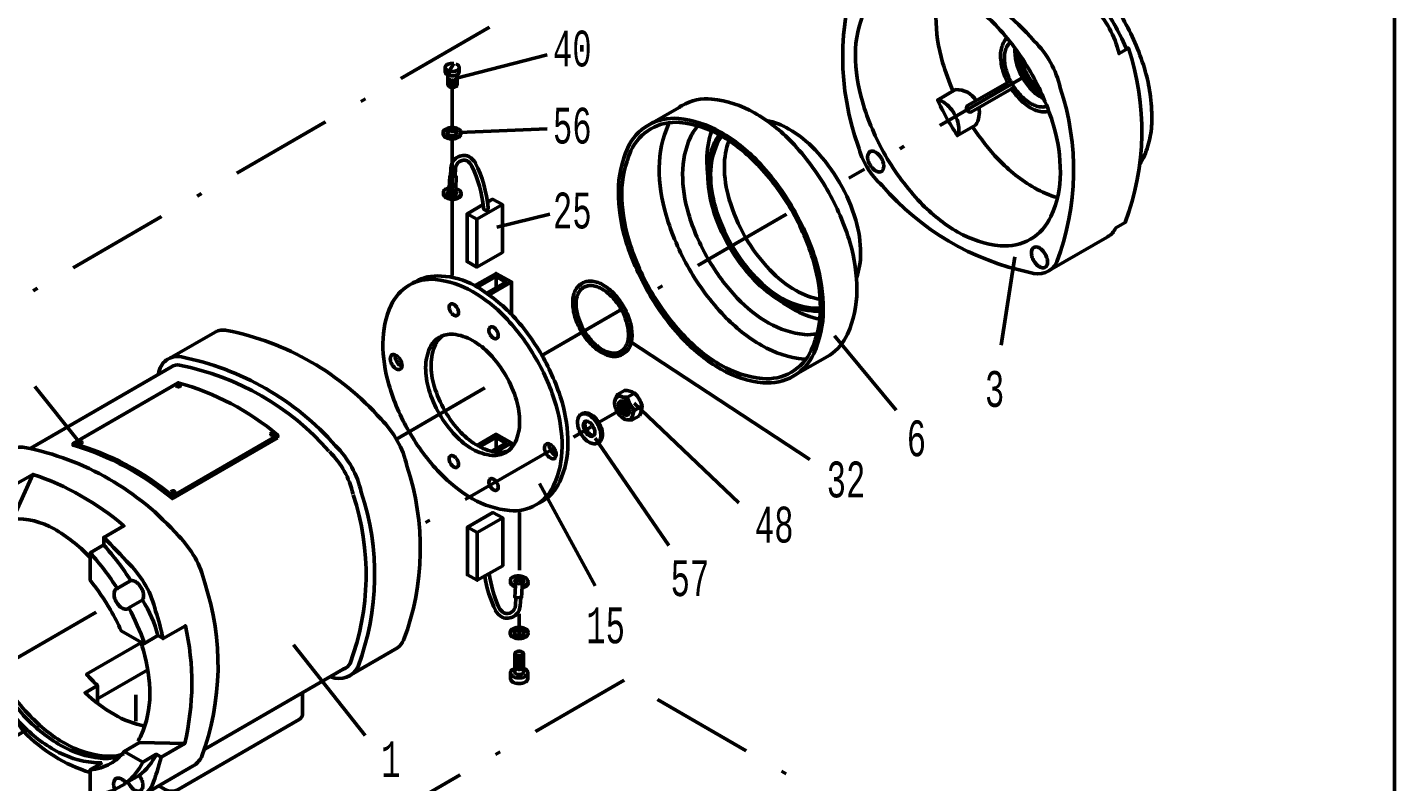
# Model space of a CAD drawing. Extents: x -99 to 181, y -251 to 146.
# Drawn here: x 46.9 to 180.6, y -144.4 to -70.7 of the extents above; entities that cross this region are included whole.
import ezdxf

# ---------------------------------------------------------------- set-up
doc = ezdxf.new("R2010")
doc.units = 0
doc.linetypes.add('STRICHPUNKT2', pattern=[18.5, 10, -4, 0.5, -4])
doc.layers.get('0').update_dxf_attribs({"linetype": 'CONTINUOUS'})
doc.layers.add('LE_ALL', color=7, linetype='CONTINUOUS', lineweight=50)
doc.layers.add('TXT_ALL', color=7, linetype='CONTINUOUS')
doc.styles.add('MONOTXT', font='monotxt.shx')

# ---------------------------------------------------------------- blocks, each defined once
blk = doc.blocks.new('25_00040', base_point=(91.64, -124.3))
at = {"layer": 'LE_ALL', "color": 2, "linetype": 'STRICHPUNKT2'}
blk.add_line((95.05, -123.71), (95.05, -118.1), dxfattribs=at)
at = {"layer": 'LE_ALL', "color": 2}
for points in [[(93.4, -118.62), (93.4, -123.28), (90.91, -124.71), (90.91, -120.05), (89.95, -119.53), (92.43, -118.09), (93.4, -118.62), (90.91, -120.05)], [(89.95, -119.53), (89.95, -124.19), (90.91, -124.71)]]:
    blk.add_lwpolyline(points, dxfattribs=at)
for points in [[(92.07, -124.05, 0.070799), (93.03, -127.37, 0.119272), (93.51, -127.89, 0.514414), (94.64, -127.18), (94.69, -126.4)], [(94.7, -124.29, 0.072341), (94.42, -124.37, 0.106617), (94.21, -124.53, 0.156851), (94.14, -124.7, 0.156851), (94.18, -124.88, 0.106617), (94.36, -125.08, 0.072341), (94.61, -125.21, 0.004672), (94.64, -125.22), (94.59, -126.38), (95.22, -126.42), (95.29, -125.28, 0.003217), (95.31, -125.27, 0.072341), (95.58, -125.19, 0.106617), (95.8, -125.03, 0.156851), (95.87, -124.86, 0.156851), (95.83, -124.68, 0.106617), (95.65, -124.49, 0.072341), (95.39, -124.36, 0.058752), (95.05, -124.28, 0.058752), (94.7, -124.29)], [(94.14, -124.81, 0.04339), (94.14, -124.86, 0.156851), (94.18, -125.04, 0.106617), (94.36, -125.24, 0.072341), (94.61, -125.37, 0.004672), (94.64, -125.38)], [(94.86, -124.54, 0.072341), (94.72, -124.59, 0.106617), (94.61, -124.68, 0.156851), (94.58, -124.77, 0.156851), (94.61, -124.86, 0.106617), (94.71, -124.95, 0.072341), (94.84, -125.01, 0.058752), (95.02, -125.04, 0.058752), (95.2, -125.02, 0.072341), (95.33, -124.97, 0.106617), (95.44, -124.89, 0.156851), (95.47, -124.8, 0.156851), (95.44, -124.71, 0.106617), (95.35, -124.61, 0.072341), (95.21, -124.55, 0.058752), (95.04, -124.53, 0.058752), (94.86, -124.54)], [(95.44, -124.87, 0.106617), (95.35, -124.77, 0.072341), (95.21, -124.71, 0.058752), (95.04, -124.68, 0.058752), (94.86, -124.7, 0.072341), (94.72, -124.75, 0.106617), (94.61, -124.84, 0.029292), (94.6, -124.85)], [(95.29, -125.44, 0.003217), (95.31, -125.43, 0.072341), (95.58, -125.35, 0.106617), (95.8, -125.19, 0.156851), (95.87, -125.02, 0.09005), (95.86, -124.92)], [(92.67, -127.66, 0.122092), (93.33, -128.32, 0.514413), (95.1, -127.21), (95.15, -126.42)]]:
    blk.add_lwpolyline(points, format="xyb", dxfattribs=at)
blk.add_arc((103.37, -122.47), 11.87, -171.152, -153.8545, dxfattribs=at)
blk = doc.blocks.new('1_00042', base_point=(39.26, -118.32))
at = {"layer": 'LE_ALL', "color": 2}
for p, q in [((45.52, -115.49), (47.47, -114.36)), ((42.19, -116.46), (40.54, -117.38)), ((61.13, -116.48), (61.1, -116.73)), ((58.16, -126.64), (56.84, -127.41)), ((53.77, -136.29), (58.71, -133.44)), ((45.17, -137.49), (46.59, -139.5)), ((45.17, -140.3), (44.71, -139.83)), ((60, -141.98), (59.53, -141.7)), ((55.49, -145.15), (56.48, -144.58))]:
    blk.add_line(p, q, dxfattribs=at)
at = {"layer": 'LE_ALL', "color": 2, "linetype": 'STRICHPUNKT2'}
blk.add_line((57.52, -135.89), (57.52, -138.47), dxfattribs=at)
at = {"layer": 'LE_ALL', "color": 2}
for points in [[(78.55, -133.93), (83.11, -131.29, 0.11666), (83.71, -130.55, 0.171892), (84.03, -113.54, 0.143104), (81.5, -108.98, 0.165618), (66.43, -100.31, 0.162891), (65.27, -100.46), (61.08, -102.88)], [(76.59, -134.14, 0.398549), (79.25, -133.13, 0.171892), (79.57, -116.11, 0.143104), (77.04, -111.56, 0.165618), (61.98, -102.89, 0.446392), (59.76, -104.53)], [(76.41, -112.1, 0.165676), (61.81, -103.7, 0.208487), (61.01, -103.87), (47.27, -111.8)], [(71.41, -110.53, 0.106464), (61.68, -105.41), (51.4, -111.35, -0.106464), (61.13, -116.48), (71.41, -110.53), (71.37, -110.8)], [(61.51, -105.7, 0.156851), (61.52, -105.73, 0.106617), (61.57, -105.77, 0.072341), (61.62, -105.79, 0.058752), (61.7, -105.8, 0.058752), (61.77, -105.79, 0.072341), (61.83, -105.77, 0.106617), (61.87, -105.73, 0.153379), (61.88, -105.7, 0.691223), (61.51, -105.7)], [(71.37, -110.79), (61.1, -116.73, 0.106527), (51.4, -111.52), (51.4, -111.35)], [(70.71, -110.43, 0.156851), (70.72, -110.47, 0.106617), (70.76, -110.51, 0.072341), (70.82, -110.53, 0.058752), (70.89, -110.54, 0.058752), (70.97, -110.53, 0.072341), (71.02, -110.51, 0.106617), (71.07, -110.47, 0.153379), (71.08, -110.43, 0.691223), (70.71, -110.43)], [(58.15, -145.73), (63.14, -142.84, 0.146267), (63.94, -141.97, 0.171892), (64.26, -124.95, 0.143104), (61.72, -120.4, 0.165618), (46.66, -111.73, 0.194027), (45.3, -111.98), (40.55, -114.73)], [(52.28, -111.25, 0.691223), (51.91, -111.25)], [(51.91, -111.25, 0.156851), (51.92, -111.29, 0.106617), (51.96, -111.33, 0.072341), (52.02, -111.35, 0.058752), (52.09, -111.36, 0.058752), (52.17, -111.35, 0.072341), (52.22, -111.33, 0.106617), (52.26, -111.29, 0.153379), (52.28, -111.25)], [(39.26, -118.32), (39.03, -118.18, -0.020651), (39.65, -116.14, -0.446392), (41.87, -114.5, -0.035129), (45.52, -115.49), (45.52, -116.06, 0.010836), (45.01, -116, 0.130888), (42.19, -116.46, 0.045495), (42.05, -116.14, 0.058752), (41.78, -115.78, 0.072341), (41.49, -115.55, 0.106617), (41.16, -115.44, 0.156851), (40.93, -115.49, 0.156851), (40.77, -115.67, 0.106617), (40.7, -116, 0.072341), (40.75, -116.37, 0.058752), (40.93, -116.78, 0.046915), (41.14, -117.08)], [(54.4, -120.52), (56.37, -119.39, 0.095708), (47.47, -114.36), (45.52, -118.69), (44.12, -119.49)], [(45.52, -116.06), (44.12, -116.86), (44.12, -119.49, 0.121441), (42.05, -120.09, 0.075413), (41, -120.93), (38.38, -119.42, -0.080708), (39.53, -118.06)], [(60.99, -116.08, 0.156851), (61, -116.12, 0.106617), (61.04, -116.16, 0.072341), (61.1, -116.18, 0.058752), (61.17, -116.19, 0.058752), (61.25, -116.18, 0.072341), (61.3, -116.16, 0.106617), (61.35, -116.12, 0.153379), (61.36, -116.08, 0.691223), (60.99, -116.08)], [(40.6, -117.45), (39.53, -118.06, 0.004831), (39.56, -118.09, 0.072341), (39.85, -118.32, 0.106617), (40.17, -118.42, 0.156851), (40.41, -118.37, 0.156851), (40.57, -118.2, 0.106617), (40.64, -117.86, 0.072341), (40.58, -117.5, 0.016474), (40.54, -117.38, -0.147137), (43.68, -116.76, -0.010836), (44.19, -116.82)], [(53.07, -122.5, 0.001744), (52.96, -122.38, 0.072341), (49.55, -119.69, 0.135272), (45.49, -118.69)], [(41.95, -120.15, 0.029257), (41.7, -120.63, 0.106617), (40.84, -124.61, 0.072341), (41.47, -128.93, 0.059662), (43.63, -133.92, 0.057841), (46.79, -138.14, 0.072341), (50.21, -140.84, 0.106617), (54.09, -142.09, 0.106177), (56.01, -141.87)], [(42.32, -119.94, 0.029257), (42.07, -120.42, 0.106617), (41.21, -124.4, 0.072341), (41.84, -128.71, 0.059662), (44, -133.71, 0.057841), (47.16, -137.93, 0.072341), (50.58, -140.63, 0.106617), (54.46, -141.88, 0.106177), (56.38, -141.66)], [(40.58, -120.6, 0.175025), (40.47, -129.44), (39.07, -130.24, -0.001645), (39.33, -130.89)], [(41.32, -120.62, 0.030293), (41.06, -121.11, 0.106617), (40.2, -125.09, 0.072341), (40.83, -129.39, 0.028557), (41.71, -131.84), (40.42, -129.35)], [(53.07, -122.03), (54.4, -121.26), (54.4, -120.52, -0.009853), (56.93, -123.17, -0.143104), (59.46, -127.72, -0.027319), (60.19, -130.4), (62.38, -129.14, -0.114308), (62.31, -140.65), (57.9, -140.55), (56.39, -141.43), (58.2, -142.47, -0.118898), (56.56, -144.5, 0.025277), (56.44, -144.35, 0.072341), (56.15, -144.12, 0.106617), (55.82, -144.02, 0.156851), (55.59, -144.07, 0.156851), (55.43, -144.24, 0.106617), (55.36, -144.58, 0.072341), (55.41, -144.94, 0.028422), (55.49, -145.15, -0.112387), (53.07, -145.65), (53.07, -143.2), (54.26, -142.53)], [(60.19, -130.4), (59.69, -130.11), (58.3, -130.92), (56.1, -129.66, 0.025748), (55.05, -127.6, 0.03906), (53.07, -124.71), (53.07, -122.03, -0.039498), (55.72, -125.51)], [(56.94, -124.79), (55.72, -125.51, 0.060539), (55.63, -125.55, 0.156851), (55.47, -125.72, 0.106617), (55.4, -126.06, 0.072341), (55.45, -126.42, 0.058752), (55.63, -126.84, 0.058752), (55.9, -127.2, 0.072341), (56.19, -127.43, 0.106617), (56.52, -127.53, 0.156851), (56.75, -127.48, 0.072455), (56.84, -127.41, -0.034194), (58.39, -130.86)], [(59.69, -130.11, 0.082026), (58.17, -126.63, 0.062196), (58.22, -126.55, 0.106617), (58.29, -126.22, 0.072341), (58.24, -125.85, 0.058752), (58.06, -125.44, 0.058752), (57.79, -125.07, 0.072341), (57.5, -124.85, 0.106617), (57.17, -124.74, 0.125968), (56.98, -124.77)], [(58.03, -130.81), (52.71, -133.88, 0.008198), (53.22, -134.43, 0.01311), (53.78, -134.99)], [(57.73, -140.42, 0.035473), (58.04, -139.85, 0.106617), (58.9, -135.88, 0.072341), (58.27, -131.57, 0.00942), (58.01, -130.76)], [(40.47, -132.56), (38.45, -131.39, 0.030578), (40.06, -135.13)], [(41.71, -131.84), (40.47, -132.56, 0.030867), (41.67, -135.05, 0.04329), (43.86, -138.25)], [(64.27, -141.21), (77.81, -133.39, 0.195869), (78.5, -132.77)], [(53.78, -136.65), (53.78, -134.99), (52.57, -135.69, 0.059175), (55.43, -137.83, 0.082392), (58.4, -138.94)], [(41.2, -137.08, 0.168269), (41.37, -136.58, 0.072341), (41.32, -136.21, 0.058752), (41.14, -135.8, 0.058752), (40.87, -135.44, 0.072341), (40.58, -135.21, 0.171943), (40.04, -135.11)], [(59.77, -144.79), (60.34, -145.12, 0.267949), (61.72, -145.12), (73.49, -138.32, 0.267949), (73.83, -137.73), (73.83, -135.74)], [(53.06, -143.49, -0.122823), (46.58, -139.49), (45.17, -140.3), (45.17, -139.58), (43.86, -140.34), (43.86, -138.25), (45.17, -137.49, 0.015908), (46.14, -138.58, 0.072341), (49.55, -141.27, 0.106617), (53.42, -142.52, 0.042548), (54.2, -142.53)], [(53.07, -143.2, 0.116559), (55.05, -142.61, 0.100144), (56.39, -141.43)], [(54.92, -145.37, 0.015488), (56.49, -145.75, 0.398549), (59.14, -144.74, 0.028373), (60, -141.98), (62.31, -140.65)], [(57.85, -143.76, 0.121229), (59.53, -141.7), (58.2, -142.47)], [(56.76, -144.39, 0.032572), (56.88, -144.62, 0.058752), (57.15, -144.98, 0.072341), (57.43, -145.21, 0.106617), (57.76, -145.31, 0.156851), (57.99, -145.26, 0.156851), (58.15, -145.09, 0.106617), (58.22, -144.75, 0.072341), (58.17, -144.39, 0.058752), (57.99, -143.97, 0.032572), (57.85, -143.76), (56.52, -144.53)]]:
    blk.add_lwpolyline(points, format="xyb", dxfattribs=at)
blk.add_lwpolyline([(38.45, -131.39), (39.76, -130.64), (39.07, -130.24)], dxfattribs=at)
for centre, radius, start, end in [((51.91, -594.27), 483.02, 90.000267468, 90.00028637), ((70.51, -118.16), 8.46, 12.7759, 45.3517), ((60.99, -638.85), 522.78, 90.0002, 90.0003), ((55.39, -124.17), 24.65, -20.572, 18.4414), ((45.63, -118.6), 0.16, 79.6358, 89.3434), ((33.74, -139.73), 27.71, 32.7262, 41.7907), ((60.84, -123.7), 23.77, -145.794, -135.5774)]:
    blk.add_arc(centre, radius, start, end, dxfattribs=at)
blk = doc.blocks.new('56_00048', base_point=(88.44, -80.48))
at = {"layer": 'LE_ALL', "color": 2}
for points in [[(87.57, -81.02, 0.063416), (87.56, -81.09, 0.156851), (87.61, -81.27, 0.106617), (87.81, -81.45, 0.072341), (88.08, -81.56, 0.058752), (88.43, -81.6, 0.058752), (88.78, -81.56, 0.072341), (89.05, -81.45, 0.106617), (89.25, -81.27, 0.156851), (89.31, -81.09, 0.021383), (89.31, -81.07)], [(88.44, -80.48, 0.058752), (88.09, -80.53, 0.072341), (87.82, -80.63, 0.106617), (87.62, -80.81, 0.156851), (87.57, -80.99, 0.156851), (87.62, -81.17, 0.106617), (87.82, -81.35, 0.072341), (88.09, -81.45, 0.058752), (88.44, -81.5, 0.058752), (88.79, -81.45, 0.072341), (89.06, -81.35, 0.106617), (89.26, -81.17, 0.156851), (89.32, -80.99, 0.156851), (89.26, -80.81, 0.106617), (89.06, -80.63, 0.072341), (88.79, -80.53, 0.058752), (88.44, -80.48)], [(88.44, -80.71, 0.058752), (88.24, -80.73, 0.072341), (88.1, -80.79, 0.106617), (87.98, -80.89, 0.156851), (87.95, -80.99, 0.156851), (87.98, -81.09, 0.106617), (88.1, -81.19, 0.072341), (88.24, -81.25, 0.058752), (88.44, -81.27, 0.058752), (88.64, -81.25, 0.072341), (88.79, -81.19, 0.106617), (88.9, -81.09, 0.156851), (88.93, -80.99, 0.156851), (88.9, -80.89, 0.106617), (88.79, -80.79, 0.072341), (88.64, -80.73, 0.058752), (88.44, -80.71)], [(88.92, -81.05, 0.100165), (88.89, -80.99, 0.106617), (88.78, -80.89, 0.072341), (88.63, -80.83, 0.058752), (88.43, -80.81, 0.058752), (88.24, -80.83, 0.072341), (88.09, -80.89, 0.106617), (87.98, -80.99, 0.057946), (87.96, -81.03)]]:
    blk.add_lwpolyline(points, format="xyb", dxfattribs=at)
blk = doc.blocks.new('3_00049', base_point=(145.31, -93.5))
at = {"layer": 'LE_ALL', "color": 2}
for p, q in [((134.66, -60.31), (128.93, -63.62)), ((152.71, -91.05), (146.82, -94.45))]:
    blk.add_line(p, q, dxfattribs=at)
for points in [[(151.32, -68.92), (152.03, -68.18, 0.165618), (136.97, -59.51), (136.05, -60.04, 0.194027), (134.69, -60.29)], [(155.66, -84.08, 0.046514), (156.12, -83.22, 0.052648), (156.7, -81.32, 0.053743), (156.85, -79.38, 0.032425), (156.63, -76.88, 0.036434), (156.12, -74.7, 0.027049), (155.18, -72.17, 0.028593), (154.03, -69.88, 0.028593), (152.63, -67.74, 0.027049), (150.9, -65.66, 0.036434), (149.27, -64.13, 0.032425), (147.21, -62.69, 0.053743), (145.46, -61.85, 0.052648), (143.52, -61.4, 0.034808), (142.79, -61.36)], [(130.3, -63.38, 0.446392), (128.08, -65.02, 0.172009), (128.15, -82.29, 0.149265), (130.49, -86.15, 0.165012), (144.92, -94.63, 0.398549), (147.57, -93.62, 0.171892), (147.89, -76.6, 0.143104), (145.36, -72.04, 0.165618), (130.3, -63.38)], [(129.36, -65.66, 0.058752), (129.63, -66.02, 0.072341), (129.92, -66.25, 0.106617), (130.25, -66.36, 0.156851), (130.48, -66.31, 0.156851), (130.64, -66.13, 0.106617), (130.71, -65.79, 0.072341), (130.66, -65.43, 0.058752), (130.48, -65.02, 0.058752), (130.21, -64.65, 0.072341), (129.92, -64.43, 0.106617), (129.59, -64.32, 0.156851), (129.36, -64.37, 0.156851), (129.2, -64.55, 0.106617), (129.13, -64.88, 0.072341), (129.18, -65.25, 0.058752), (129.36, -65.66)], [(130.81, -83.22, 0.058752), (134.23, -87.81, 0.072341), (137.89, -90.7, 0.106617), (142.04, -92.03, 0.156851), (144.98, -91.4, 0.156851), (146.99, -89.17, 0.106617), (147.91, -84.91, 0.072341), (147.24, -80.3, 0.058752), (144.98, -75.04, 0.058752), (141.55, -70.45, 0.072341), (137.89, -67.56, 0.106617), (133.74, -66.23, 0.156851), (130.81, -66.86, 0.156851), (128.79, -69.08, 0.106617), (127.87, -73.35, 0.072341), (128.55, -77.96, 0.058752), (130.81, -83.22)], [(136.18, -66.77, 0.074457), (135.74, -69.69, 0.072341), (136.39, -74.12, 0.031751), (137.42, -76.93)], [(152.53, -91.16, 0.146267), (153.33, -90.28), (154.25, -89.75, 0.171892), (154.56, -72.73), (153.64, -73.26, 0.143104), (151.11, -68.71), (151.98, -68.21)], [(154.38, -72.84, 0.001851), (154.31, -72.67, 0.028593), (153.16, -70.38, 0.027701), (151.8, -68.31)], [(142.7, -71.75, 0.035676), (142.55, -71.89, 0.079165), (142.29, -72.32, 0.052648), (142.11, -72.9, 0.053743), (142.06, -73.49, 0.032425), (142.13, -74.25, 0.036434), (142.29, -74.91, 0.027049), (142.57, -75.68, 0.016142), (142.76, -76.08), (138.84, -78.34, 0.818533), (139.22, -78.95), (143.12, -76.7, 0.01454), (143.35, -77.02, 0.027049), (143.87, -77.65, 0.036434), (144.37, -78.12, 0.032425), (144.99, -78.56, 0.053743), (145.53, -78.81, 0.052648), (146.11, -78.95, 0.079165), (146.61, -78.93, 0.028258), (146.77, -78.89)], [(143.02, -72.15, 0.044645), (142.86, -72.31, 0.079165), (142.63, -72.68, 0.052648), (142.47, -73.19, 0.053743), (142.43, -73.7, 0.032425), (142.49, -74.36, 0.036434), (142.63, -74.94, 0.027049), (142.88, -75.62, 0.028593), (143.18, -76.22, 0.028593), (143.55, -76.79, 0.027049), (144.01, -77.34, 0.036434), (144.45, -77.75, 0.032425), (144.99, -78.13, 0.053743), (145.46, -78.35, 0.052648), (145.97, -78.47, 0.079165), (146.41, -78.46, 0.037209), (146.59, -78.41)], [(143.48, -72.76, 0.03554), (143.47, -73.1, 0.032425), (143.53, -73.77, 0.036434), (143.66, -74.34, 0.027049), (143.91, -75.02, 0.028593), (144.22, -75.62, 0.028593), (144.59, -76.19, 0.027049), (145.05, -76.74, 0.036434), (145.48, -77.15, 0.032425), (146.03, -77.53, 0.03102), (146.29, -77.67)], [(143.71, -73.08, 0.026866), (143.77, -73.63, 0.036434), (143.9, -74.21, 0.027049), (144.15, -74.88, 0.028593), (144.46, -75.48, 0.028593), (144.83, -76.05, 0.027049), (145.29, -76.6, 0.036434), (145.72, -77.01, 0.02458), (146.13, -77.31)], [(143.99, -73.48, 0.00082), (144, -73.5, 0.036434), (144.13, -74.07, 0.027049), (144.38, -74.75, 0.028593), (144.69, -75.35, 0.028593), (145.06, -75.92, 0.027049), (145.52, -76.47, 0.034581), (145.93, -76.86)], [(139.67, -77.86, 0.273582), (137.67, -76.78), (135.91, -77.8)], [(137.85, -81.27, 0.100653), (137.98, -80.65, 0.072341), (137.87, -79.94, 0.058752), (137.53, -79.13, 0.058752), (137, -78.43, 0.072341), (136.44, -77.99, 0.088876), (135.91, -77.8, 0.019226), (136.72, -79.42, 0.023052), (137.85, -81.27), (139.61, -80.25, 0.20419), (139.94, -78.53)], [(139.33, -80.42, 0.043377), (141.86, -83.61, 0.072341), (145.38, -86.39, 0.061299), (147.62, -87.33)], [(129.3, -84.13, 0.058752), (129.57, -84.49, 0.072341), (129.85, -84.72, 0.106617), (130.18, -84.83, 0.156851), (130.41, -84.78, 0.156851), (130.57, -84.6, 0.106617), (130.64, -84.27, 0.072341), (130.59, -83.9, 0.058752), (130.41, -83.49, 0.058752), (130.14, -83.13, 0.072341), (129.85, -82.9, 0.106617), (129.53, -82.79, 0.156851), (129.3, -82.84, 0.156851), (129.14, -83.02, 0.106617), (129.06, -83.35, 0.072341), (129.12, -83.72, 0.058752), (129.3, -84.13)], [(145.31, -93.5, 0.058752), (145.58, -93.86, 0.072341), (145.87, -94.09, 0.106617), (146.19, -94.19, 0.156851), (146.42, -94.14, 0.156851), (146.58, -93.97, 0.106617), (146.66, -93.63, 0.072341), (146.6, -93.27, 0.058752), (146.42, -92.85, 0.058752), (146.15, -92.49, 0.072341), (145.87, -92.26, 0.106617), (145.54, -92.15, 0.156851), (145.31, -92.2, 0.156851), (145.15, -92.38, 0.106617), (145.08, -92.72, 0.072341), (145.13, -93.08, 0.058752), (145.31, -93.5)]]:
    blk.add_lwpolyline(points, format="xyb", dxfattribs=at)
blk = doc.blocks.new('6_00050', base_point=(107.63, -96.6))
at = {"layer": 'LE_ALL', "color": 2}
for points in [[(122.44, -104.39), (125.36, -102.71, 0.139769), (127.1, -100.66, 0.106617), (128.02, -96.4, 0.072341), (127.35, -91.78, 0.058752), (125.09, -86.52, 0.058752), (121.66, -81.93, 0.072341), (118, -79.05, 0.106617), (113.85, -77.71, 0.156851), (110.92, -78.34, 0.016635), (110.64, -78.52), (107.35, -80.41)], [(107.63, -96.6, 0.058752), (111.06, -101.19, 0.072341), (114.71, -104.08, 0.106617), (118.86, -105.41, 0.156851), (121.8, -104.78, 0.156851), (123.81, -102.55, 0.106617), (124.73, -98.29, 0.072341), (124.06, -93.68, 0.058752), (121.8, -88.42, 0.058752), (118.37, -83.83, 0.072341), (114.71, -80.94, 0.106617), (110.57, -79.61, 0.156851), (107.63, -80.24, 0.156851), (105.62, -82.47, 0.106617), (104.7, -86.73, 0.072341), (105.37, -91.34, 0.058752), (107.63, -96.6)], [(107.88, -96.46, 0.058752), (111.2, -100.91, 0.072341), (114.74, -103.71, 0.106617), (118.76, -105, 0.156851), (121.61, -104.39, 0.156851), (123.56, -102.23, 0.106617), (124.45, -98.1, 0.072341), (123.8, -93.63, 0.058752), (121.61, -88.54, 0.058752), (118.29, -84.09, 0.072341), (114.74, -81.29, 0.106617), (110.72, -80, 0.156851), (107.88, -80.61, 0.156851), (105.93, -82.77, 0.106617), (105.04, -86.89, 0.072341), (105.69, -91.36, 0.058752), (107.88, -96.46)], [(109.68, -80.01, 0.008643), (109.61, -80.16, 0.106617), (108.69, -84.42, 0.072341), (109.36, -89.03, 0.058752), (111.62, -94.3, 0.058752), (115.05, -98.89, 0.072341), (118.71, -101.77, 0.106617), (122.85, -103.11, 0.009087), (123.03, -103.12)], [(127.97, -95.16, 0.084373), (128.38, -92.77, 0.072341), (127.91, -89.54, 0.058752), (126.32, -85.86, 0.058752), (123.93, -82.65, 0.072341), (121.37, -80.63, 0.080988), (119.19, -79.8)], [(112.48, -80.33, 0.080082), (111.75, -81.42, 0.106617), (110.98, -85, 0.072341), (111.55, -88.88, 0.058752), (113.45, -93.3, 0.058752), (116.32, -97.15, 0.072341), (119.4, -99.58, 0.106617), (122.88, -100.7, 0.075966), (124.12, -100.63)], [(113.82, -80.82, 0.082668), (113.35, -83.63, 0.028097), (113.44, -85.16)], [(114.56, -81.19, 0.059716), (114.11, -81.95, 0.106617), (113.44, -85.04, 0.072341), (113.92, -88.35, 0.058752), (115.53, -92.09, 0.058752), (117.97, -95.36, 0.072341), (120.59, -97.43, 0.106617), (123.61, -98.4, 0.056751), (124.45, -98.39)], [(114.81, -81.33, 0.062714), (114.36, -82.06, 0.106617), (113.72, -85.04, 0.072341), (114.19, -88.27, 0.058752), (115.77, -91.95, 0.058752), (118.17, -95.17, 0.072341), (120.73, -97.19, 0.106617), (123.63, -98.12, 0.059657), (124.45, -98.1)], [(115.51, -81.76, 0.088697), (115.06, -84.27, 0.072341), (115.53, -87.5, 0.058752), (117.11, -91.18, 0.058752), (119.51, -94.39, 0.072341), (122.07, -96.41, 0.087356), (124.43, -97.27)], [(120.48, -97.36, 0.028369), (121.77, -98.21, 0.08119), (124.39, -99.2)]]:
    blk.add_lwpolyline(points, format="xyb", dxfattribs=at)
blk = doc.blocks.new('42_00051', base_point=(95, -131.63))
at = {"layer": 'LE_ALL', "color": 2}
blk.add_line((95.86, -133.75), (95.86, -134.28), dxfattribs=at)
for points in [[(94.65, -131.77), (94.58, -131.85, 0.116613), (94.57, -131.92), (94.57, -133.67, 0.156851), (94.6, -133.76, 0.106617), (94.7, -133.85, 0.072341), (94.83, -133.9, 0.058752), (95, -133.92, 0.058752), (95.18, -133.9, 0.072341), (95.31, -133.85, 0.106617), (95.41, -133.76, 0.156851), (95.44, -133.67), (95.44, -131.92, -0.156851), (95.41, -132.01, -0.106617), (95.31, -132.1, -0.072341), (95.18, -132.15, -0.058752), (95, -132.17, -0.058752), (94.83, -132.15, -0.072341), (94.69, -132.1, -0.106617), (94.6, -132.01, -0.156851), (94.57, -131.92)], [(94.57, -132.08, 0.156851), (94.6, -132.17, 0.106617), (94.69, -132.26, 0.072341), (94.83, -132.31, 0.058752), (95, -132.33, 0.058752), (95.18, -132.31, 0.072341), (95.31, -132.26, 0.106617), (95.41, -132.17, 0.156851), (95.44, -132.08)], [(94.57, -132.32, 0.156851), (94.6, -132.41, 0.106617), (94.69, -132.49, 0.072341), (94.83, -132.55, 0.058752), (95, -132.57, 0.058752), (95.18, -132.55, 0.072341), (95.31, -132.49, 0.106617), (95.41, -132.41, 0.156851), (95.44, -132.32)], [(95, -131.63, 0.058752), (94.85, -131.65, 0.072341), (94.74, -131.69, 0.106617), (94.65, -131.77, 0.156851), (94.63, -131.84, 0.156851), (94.65, -131.92, 0.106617), (94.74, -132, 0.072341), (94.85, -132.04, 0.058752), (95, -132.06, 0.058752), (95.15, -132.04, 0.072341), (95.27, -132, 0.106617), (95.35, -131.92, 0.156851), (95.38, -131.84, 0.156851), (95.35, -131.77, 0.106617), (95.27, -131.69, 0.072341), (95.15, -131.65, 0.058752), (95, -131.63)], [(95.44, -131.92, 0.116613), (95.42, -131.85), (95.36, -131.78)], [(94.57, -133.33, 0.047498), (94.4, -133.4, 0.106617), (94.2, -133.58, 0.156851), (94.15, -133.75, 0.156851), (94.2, -133.92, 0.106617), (94.4, -134.1, 0.072341), (94.66, -134.21, 0.058752), (95, -134.25, 0.058752), (95.35, -134.21, 0.072341), (95.61, -134.1, 0.106617), (95.8, -133.92, 0.156851), (95.86, -133.75, 0.156851), (95.8, -133.58, 0.106617), (95.61, -133.4, 0.048687), (95.44, -133.32)], [(94.57, -132.54, 0.156851), (94.6, -132.63, 0.106617), (94.69, -132.72, 0.072341), (94.83, -132.77, 0.058752), (95, -132.79, 0.058752), (95.18, -132.77, 0.072341), (95.31, -132.72, 0.106617), (95.41, -132.63, 0.156851), (95.44, -132.54)], [(94.57, -132.75, 0.156851), (94.6, -132.84, 0.106617), (94.69, -132.93, 0.072341), (94.83, -132.98, 0.058752), (95, -133, 0.058752), (95.18, -132.98, 0.072341), (95.31, -132.93, 0.106617), (95.41, -132.84, 0.156851), (95.44, -132.75)], [(94.57, -132.96, 0.156851), (94.6, -133.05, 0.106617), (94.69, -133.14, 0.072341), (94.83, -133.19, 0.058752), (95, -133.21, 0.058752), (95.18, -133.19, 0.072341), (95.31, -133.14, 0.106617), (95.41, -133.05, 0.156851), (95.44, -132.96)], [(94.57, -133.16, 0.156851), (94.6, -133.25, 0.106617), (94.69, -133.34, 0.072341), (94.83, -133.39, 0.058752), (95, -133.41, 0.058752), (95.18, -133.39, 0.072341), (95.31, -133.34, 0.106617), (95.41, -133.25, 0.156851), (95.44, -133.16)], [(94.14, -133.75), (94.14, -134.3, 0.156851), (94.2, -134.47, 0.106617), (94.39, -134.65, 0.072341), (94.66, -134.75, 0.058752), (95, -134.79, 0.058752), (95.34, -134.75, 0.072341), (95.6, -134.65, 0.106617), (95.8, -134.47, 0.156851), (95.86, -134.3)]]:
    blk.add_lwpolyline(points, format="xyb", dxfattribs=at)
blk = doc.blocks.new('56_00052', base_point=(95, -129.29))
at = {"layer": 'LE_ALL', "color": 2}
for points in [[(95, -129.29, 0.058752), (94.65, -129.34, 0.072341), (94.38, -129.44, 0.106617), (94.18, -129.62, 0.156851), (94.12, -129.8, 0.156851), (94.18, -129.98, 0.106617), (94.38, -130.16, 0.072341), (94.65, -130.26, 0.058752), (95, -130.3, 0.058752), (95.35, -130.26, 0.072341), (95.62, -130.16, 0.106617), (95.82, -129.98, 0.156851), (95.87, -129.8, 0.156851), (95.82, -129.62, 0.106617), (95.62, -129.44, 0.072341), (95.35, -129.34, 0.058752), (95, -129.29)], [(95, -129.52, 0.058752), (94.8, -129.54, 0.072341), (94.65, -129.6, 0.106617), (94.54, -129.7, 0.156851), (94.51, -129.8, 0.156851), (94.54, -129.9, 0.106617), (94.65, -130, 0.072341), (94.8, -130.06, 0.058752), (95, -130.08, 0.058752), (95.2, -130.06, 0.072341), (95.34, -130, 0.106617), (95.46, -129.9, 0.156851), (95.49, -129.8, 0.156851), (95.46, -129.7, 0.106617), (95.34, -129.6, 0.072341), (95.2, -129.54, 0.058752), (95, -129.52)], [(95.48, -129.86, 0.100165), (95.45, -129.8, 0.106617), (95.34, -129.7, 0.072341), (95.19, -129.64, 0.058752), (94.99, -129.62, 0.058752), (94.79, -129.64, 0.072341), (94.65, -129.7, 0.106617), (94.53, -129.8, 0.057946), (94.51, -129.84)], [(94.12, -129.83, 0.063416), (94.12, -129.9, 0.156851), (94.17, -130.08, 0.106617), (94.37, -130.26, 0.072341), (94.64, -130.37, 0.058752), (94.99, -130.41, 0.058752), (95.34, -130.37, 0.072341), (95.61, -130.26, 0.106617), (95.81, -130.08, 0.156851), (95.87, -129.9, 0.021383), (95.87, -129.88)]]:
    blk.add_lwpolyline(points, format="xyb", dxfattribs=at)
blk = doc.blocks.new('48_00053', base_point=(104.85, -108.11))
at = {"layer": 'LE_ALL', "color": 2}
blk.add_line((106.31, -108.08), (107.01, -107.67), dxfattribs=at)
for points in [[(104.59, -108.25, 0.058752), (104.89, -108.65, 0.072341), (105.22, -108.91, 0.106617), (105.59, -109.03, 0.156851), (105.85, -108.97, 0.156851), (106.03, -108.78, 0.106617), (106.11, -108.4, 0.072341), (106.05, -107.99, 0.058752), (105.85, -107.52, 0.058752), (105.54, -107.11, 0.072341), (105.22, -106.85, 0.106617), (104.85, -106.74, 0.156851), (104.59, -106.79, 0.156851), (104.41, -106.99, 0.106617), (104.33, -107.37, 0.072341), (104.39, -107.78, 0.058752), (104.59, -108.25)], [(106.29, -106.42, 0.106797), (105.31, -106.16), (104.61, -106.56, 0.180488), (105.58, -106.83)], [(106.75, -108.64, 0.113026), (107.01, -107.67, 0.124062), (106.29, -106.42), (105.58, -106.83, 0.146718), (106.31, -108.08, 0.135837), (106.04, -109.05), (106.75, -108.64)], [(104.85, -108.11, 0.058752), (105.03, -108.36, 0.072341), (105.23, -108.51, 0.106617), (105.45, -108.59, 0.156851), (105.61, -108.55, 0.156851), (105.72, -108.43, 0.106617), (105.77, -108.2, 0.072341), (105.73, -107.95, 0.058752), (105.61, -107.67, 0.058752), (105.43, -107.42, 0.072341), (105.23, -107.27, 0.106617), (105.01, -107.2, 0.156851), (104.85, -107.23, 0.156851), (104.74, -107.35, 0.106617), (104.69, -107.58, 0.072341), (104.73, -107.83, 0.058752), (104.85, -108.11)], [(104.95, -107.2, 0.052911), (104.92, -107.25, 0.106617), (104.87, -107.48, 0.072341), (104.91, -107.72, 0.058752), (105.03, -108.01, 0.058752), (105.21, -108.25, 0.072341), (105.41, -108.41, 0.106617), (105.63, -108.48, 0.052911), (105.69, -108.48)], [(105.11, -107.22, 0.05863), (105.09, -107.35, 0.072341), (105.13, -107.6, 0.058752), (105.25, -107.88, 0.058752), (105.44, -108.13, 0.072341), (105.63, -108.28, 0.05863), (105.75, -108.33)], [(105.3, -107.31, 0.048652), (105.33, -107.48, 0.058752), (105.45, -107.76, 0.058752), (105.64, -108.01, 0.048652), (105.76, -108.12)]]:
    blk.add_lwpolyline(points, format="xyb", dxfattribs=at)
for centre, radius, start, end in [((106.1, -107.52), 1.77, 147.2338, 164.7314), ((105.92, -106.62), 2.43, -97.2398, -87.1633)]:
    blk.add_arc(centre, radius, start, end, dxfattribs=at)
blk = doc.blocks.new('54_00054', base_point=(101.04, -110.38))
at = {"layer": 'LE_ALL', "color": 2}
for points in [[(101.04, -110.38, 0.058752), (101.43, -110.9, 0.072341), (101.84, -111.23, 0.106617), (102.31, -111.38, 0.156851), (102.65, -111.31, 0.156851), (102.88, -111.05, 0.106617), (102.98, -110.57, 0.072341), (102.91, -110.04, 0.058752), (102.65, -109.44, 0.058752), (102.26, -108.92, 0.072341), (101.84, -108.59, 0.106617), (101.37, -108.44, 0.156851), (101.04, -108.51, 0.156851), (100.81, -108.77, 0.106617), (100.7, -109.25, 0.072341), (100.78, -109.78, 0.058752), (101.04, -110.38)], [(102.73, -111.25, 0.042248), (102.81, -111.21, 0.156851), (103.04, -110.96, 0.106617), (103.15, -110.47, 0.072341), (103.07, -109.95, 0.058752), (102.81, -109.35, 0.058752), (102.42, -108.83, 0.072341), (102, -108.5, 0.106617), (101.53, -108.35, 0.156851), (101.2, -108.42, 0.042248), (101.12, -108.47)], [(101.43, -110.14, 0.058752), (101.63, -110.41, 0.072341), (101.84, -110.57, 0.106617), (102.08, -110.65, 0.156851), (102.24, -110.61, 0.156851), (102.36, -110.48, 0.106617), (102.41, -110.24, 0.072341), (102.37, -109.98, 0.058752), (102.24, -109.68, 0.058752), (102.05, -109.42, 0.072341), (101.84, -109.25, 0.106617), (101.6, -109.17, 0.156851), (101.43, -109.21, 0.156851), (101.32, -109.34, 0.106617), (101.27, -109.58, 0.072341), (101.31, -109.84, 0.058752), (101.43, -110.14)], [(101.52, -109.18, 0.070152), (101.48, -109.24, 0.106617), (101.43, -109.49, 0.072341), (101.47, -109.75, 0.058752), (101.6, -110.05, 0.058752), (101.79, -110.31, 0.072341), (102, -110.48, 0.106617), (102.24, -110.55, 0.070152), (102.32, -110.55)]]:
    blk.add_lwpolyline(points, format="xyb", dxfattribs=at)
blk = doc.blocks.new('32_00055', base_point=(104.28, -102.74))
at = {"layer": 'LE_ALL', "color": 2}
for points in [[(101.15, -95.72, 0.017769), (101.06, -95.77, 0.083138), (100.71, -96.06, 0.079165), (100.45, -96.47, 0.052648), (100.28, -97.03, 0.053743), (100.24, -97.59, 0.032425), (100.3, -98.32, 0.036434), (100.45, -98.96, 0.027049), (100.73, -99.7, 0.028593), (101.06, -100.37, 0.028593), (101.47, -100.99, 0.027049), (101.98, -101.6, 0.036434), (102.45, -102.05, 0.032425), (103.05, -102.47, 0.053743), (103.57, -102.71, 0.052648), (104.13, -102.84, 0.079165), (104.61, -102.83, 0.083138), (105.04, -102.67, 0.017769), (105.13, -102.61)], [(101.71, -95.94, 0.083138), (101.32, -96.09, 0.083138), (101, -96.35, 0.079165), (100.77, -96.73, 0.052648), (100.61, -97.23, 0.053743), (100.57, -97.74, 0.032425), (100.63, -98.41, 0.036434), (100.77, -98.99, 0.027049), (101.02, -99.66, 0.028593), (101.32, -100.27, 0.028593), (101.69, -100.83, 0.027049), (102.15, -101.39, 0.036434), (102.59, -101.79, 0.032425), (103.13, -102.18, 0.053743), (103.6, -102.4, 0.052648), (104.11, -102.52, 0.079165), (104.55, -102.5, 0.083138), (104.94, -102.36, 0.083138), (105.26, -102.09, 0.079165), (105.49, -101.72, 0.052648), (105.65, -101.21, 0.053743), (105.69, -100.7, 0.032425), (105.63, -100.03, 0.036434), (105.49, -99.46, 0.027049), (105.25, -98.78, 0.028593), (104.94, -98.18, 0.028593), (104.57, -97.61, 0.027049), (104.11, -97.06, 0.036434), (103.68, -96.65, 0.032425), (103.13, -96.27, 0.053743), (102.66, -96.05, 0.052648), (102.15, -95.93, 0.079165), (101.71, -95.94)], [(104.28, -102.74, 0.002273), (104.3, -102.74, 0.079165), (104.78, -102.73, 0.083138), (105.21, -102.57, 0.083138), (105.57, -102.27, 0.079165), (105.82, -101.86, 0.052648), (105.99, -101.31, 0.053743), (106.04, -100.74, 0.032425), (105.97, -100.01, 0.036434), (105.82, -99.38, 0.027049), (105.55, -98.64, 0.028593), (105.21, -97.97, 0.028593), (104.8, -97.35, 0.027049), (104.3, -96.74, 0.036434), (103.82, -96.29, 0.032425), (103.22, -95.87, 0.053743), (102.71, -95.63, 0.052648), (102.15, -95.5, 0.079165), (101.66, -95.51, 0.083138), (101.23, -95.67, 0.083138), (100.88, -95.96, 0.042536), (100.73, -96.18)]]:
    blk.add_lwpolyline(points, format="xyb", dxfattribs=at)
blk = doc.blocks.new('DK12_2_00039', base_point=(53.57, -206.92))
at = {"layer": 'LE_ALL', "color": 2}
for p, q in [((88.89, -75.66), (97.75, -73.39)), ((87.77, -75.05), (87.77, -74.57)), ((88.16, -74.98), (88.62, -74.24)), ((89.15, -75.06), (89.14, -74.61)), ((89.15, -80.98), (97.75, -80.6)), ((90, -88.87), (91.47, -88.02)), ((92.82, -90.21), (98, -88.94)), ((143.46, -93.11), (142.13, -101.74)), ((94.26, -95.57), (94.26, -98.7)), ((105.77, -101.32), (123.4, -112.92)), ((125.82, -100.84), (131.86, -108.09)), ((47.66, -105.79), (52.05, -111.28)), ((106.23, -107.41), (116.47, -117.14)), ((91.15, -111.68), (92.74, -110.77)), ((102.43, -110.82), (109.64, -121.32)), ((94.26, -111.29), (94.26, -111.77)), ((96.99, -115.25), (102.43, -125.24)), ((72.94, -131), (79.94, -139.86))]:
    blk.add_line(p, q, dxfattribs=at)
at = {"layer": 'LE_ALL', "color": 2, "linetype": 'STRICHPUNKT2'}
for p, q in [((144.77, -75.3), (127.23, -85.43)), ((88.44, -76.65), (88.45, -80.99)), ((88.45, -81.61), (88.46, -87.09)), ((88.45, -87.63), (88.46, -92.05)), ((121.13, -88.96), (97.23, -102.75)), ((88.45, -90.51), (88.46, -94.93)), ((83, -110.92), (93.6, -104.79)), ((104.59, -108.25), (102.83, -109.26)), ((102.05, -109.71), (100.3, -110.72)), ((98.39, -111.82), (85.24, -119.42)), ((95.01, -129.89), (95.01, -127.98))]:
    blk.add_line(p, q, dxfattribs=at)
for points in [[(53.64, -127.82), (35.37, -138.37), (35.37, -103.44), (165.26, -28.44), (165.26, 1.64), (148.79, -7.87)], [(105.26, -134.47), (48.58, -167.2), (48.58, -212.46), (105.26, -245.19), (165.26, -245.19), (165.26, -169.11), (105.26, -134.47)]]:
    blk.add_lwpolyline(points, dxfattribs=at)
at = {"layer": 'LE_ALL', "color": 2}
for points in [[(88.63, -74.23, 0.036293), (88.46, -74.22, 0.058752), (88.18, -74.25, 0.072341), (87.97, -74.33, 0.106617), (87.81, -74.47, 0.156851), (87.76, -74.61, 0.156851), (87.81, -74.75, 0.106617), (87.96, -74.9, 0.069446), (88.16, -74.98), (88.16, -75.24)], [(88.34, -75.01, 0.024056), (88.45, -75.01, 0.058752), (88.73, -74.98, 0.072341), (88.94, -74.9, 0.106617), (89.1, -74.76, 0.156851), (89.14, -74.62, 0.156851), (89.1, -74.48, 0.106617), (88.94, -74.34, 0.047707), (88.81, -74.27)], [(87.77, -75.04, 0.156851), (87.81, -75.18, 0.106617), (87.97, -75.32, 0.072341), (88.18, -75.41, 0.058752), (88.46, -75.44, 0.058752), (88.74, -75.41, 0.072341), (88.95, -75.33, 0.106617), (89.11, -75.19, 0.156851), (89.15, -75.05, 0.018015), (89.15, -75.03)], [(88.04, -75.39), (88.04, -76.33, 0.135483), (88.07, -76.41, 0.106617), (88.17, -76.5, 0.072341), (88.3, -76.56, 0.058752), (88.48, -76.58, 0.058752), (88.66, -76.56, 0.072341), (88.79, -76.51, 0.106617), (88.9, -76.42, 0.15663), (88.93, -76.33), (88.93, -75.36)], [(88.04, -75.62, 0.132639), (88.07, -75.69, 0.106617), (88.17, -75.79, 0.072341), (88.31, -75.84, 0.058752), (88.49, -75.86, 0.058752), (88.66, -75.84, 0.072341), (88.8, -75.79, 0.106617), (88.9, -75.7, 0.113408), (88.93, -75.64)], [(88.04, -75.87, 0.084993), (88.06, -75.91, 0.106617), (88.16, -76, 0.072341), (88.3, -76.06, 0.058752), (88.48, -76.08, 0.058752), (88.66, -76.06, 0.072341), (88.79, -76.01, 0.106617), (88.89, -75.92, 0.143086), (88.92, -75.84)], [(88.04, -76.07, 0.094445), (88.07, -76.13, 0.106617), (88.17, -76.22, 0.072341), (88.3, -76.27, 0.058752), (88.48, -76.29, 0.058752), (88.66, -76.27, 0.072341), (88.8, -76.22, 0.106617), (88.9, -76.13, 0.156851), (88.93, -76.04, 0.022576), (88.93, -76.03)], [(90.75, -83.96, 0.122092), (90.08, -83.31, 0.514414), (88.33, -84.44), (88.3, -85.23)], [(91.97, -88.28, -1.195385), (91.5, -88.3, 0.086038), (90.39, -84.25, 0.119272), (89.91, -83.74, 0.514414), (88.79, -84.46), (88.76, -85.25)], [(88.78, -87.36, 0.072341), (89.05, -87.27, 0.106617), (89.26, -87.11, 0.156851), (89.33, -86.94, 0.156851), (89.29, -86.76, 0.106617), (89.1, -86.57, 0.072341), (88.85, -86.44, 0.004672), (88.82, -86.43), (88.85, -85.27), (88.22, -85.24), (88.17, -86.38, 0.003217), (88.15, -86.38, 0.072341), (87.88, -86.47, 0.106617), (87.67, -86.63, 0.156851), (87.6, -86.8, 0.156851), (87.64, -86.98, 0.106617), (87.82, -87.18, 0.072341), (88.08, -87.3, 0.058752), (88.42, -87.37, 0.058752), (88.78, -87.36)], [(87.6, -86.86, 0.054363), (87.59, -86.93, 0.156851), (87.63, -87.11, 0.106617), (87.81, -87.3, 0.072341), (88.07, -87.43, 0.058752), (88.41, -87.5, 0.058752), (88.76, -87.48, 0.072341), (89.04, -87.4, 0.106617), (89.25, -87.23, 0.156851), (89.32, -87.06, 0.049974), (89.32, -87)], [(88.61, -87.11, 0.072341), (88.75, -87.06, 0.106617), (88.85, -86.97, 0.156851), (88.88, -86.88, 0.156851), (88.86, -86.79, 0.106617), (88.76, -86.7, 0.072341), (88.62, -86.64, 0.058752), (88.45, -86.62, 0.058752), (88.27, -86.63, 0.072341), (88.13, -86.68, 0.106617), (88.03, -86.77, 0.156851), (88, -86.86, 0.156851), (88.02, -86.95, 0.106617), (88.12, -87.05, 0.072341), (88.26, -87.1, 0.058752), (88.43, -87.13, 0.058752), (88.61, -87.11)], [(88.86, -86.95, 0.067207), (88.85, -86.92, 0.106617), (88.75, -86.82, 0.072341), (88.61, -86.77, 0.058752), (88.43, -86.74, 0.058752), (88.26, -86.76, 0.072341), (88.12, -86.81, 0.106617), (88.02, -86.9, 0.035004), (88, -86.92)], [(84.24, -110.2, 0.058752), (87.24, -114.21, 0.072341), (90.44, -116.74, 0.106617), (94.07, -117.9, 0.156851), (96.64, -117.35, 0.156851), (98.4, -115.4, 0.106617), (99.2, -111.68, 0.072341), (98.62, -107.64, 0.058752), (96.64, -103.04, 0.058752), (93.64, -99.02, 0.072341), (90.44, -96.5, 0.106617), (86.81, -95.33, 0.156851), (84.24, -95.89, 0.156851), (82.48, -97.83, 0.106617), (81.68, -101.56, 0.072341), (82.26, -105.59, 0.058752), (84.24, -110.2)], [(96.92, -117.17, 0.019255), (97.21, -117.02, 0.156851), (98.97, -115.07, 0.106617), (99.77, -111.35, 0.072341), (99.19, -107.31, 0.058752), (97.21, -102.71, 0.058752), (94.21, -98.69, 0.065403), (90.66, -95.92, 0.119514), (87.38, -95, 0.156851), (84.82, -95.56, 0.019255), (84.54, -95.73)], [(88.29, -98.47, 0.058752), (88.45, -98.68, 0.072341), (88.62, -98.81, 0.106617), (88.81, -98.88, 0.156851), (88.94, -98.85, 0.156851), (89.03, -98.74, 0.106617), (89.07, -98.55, 0.072341), (89.04, -98.34, 0.058752), (88.94, -98.1, 0.058752), (88.78, -97.89, 0.072341), (88.62, -97.76, 0.106617), (88.43, -97.7, 0.156851), (88.29, -97.73, 0.156851), (88.2, -97.83, 0.106617), (88.16, -98.02, 0.072341), (88.19, -98.23, 0.058752), (88.29, -98.47)], [(92.18, -100.72, 0.058752), (92.33, -100.92, 0.072341), (92.5, -101.06, 0.106617), (92.69, -101.12, 0.156851), (92.82, -101.09, 0.156851), (92.92, -100.99, 0.106617), (92.96, -100.79, 0.072341), (92.93, -100.58, 0.058752), (92.82, -100.34, 0.058752), (92.67, -100.13, 0.072341), (92.5, -100, 0.106617), (92.31, -99.94, 0.156851), (92.18, -99.97, 0.156851), (92.09, -100.07, 0.106617), (92.04, -100.26, 0.072341), (92.07, -100.48, 0.058752), (92.18, -100.72)], [(87.2, -108.47, 0.058752), (88.78, -110.58, 0.072341), (90.45, -111.9, 0.106617), (92.36, -112.51, 0.156851), (93.7, -112.22, 0.156851), (94.63, -111.2, 0.106617), (95.05, -109.25, 0.072341), (94.74, -107.13, 0.058752), (93.7, -104.72, 0.058752), (92.13, -102.61, 0.072341), (90.45, -101.29, 0.106617), (88.55, -100.68, 0.156851), (87.2, -100.97, 0.156851), (86.28, -101.99, 0.106617), (85.86, -103.94, 0.072341), (86.17, -106.06, 0.058752), (87.2, -108.47)], [(87.48, -100.83, 0.121681), (86.82, -101.68, 0.106617), (86.39, -103.63, 0.072341), (86.7, -105.75, 0.058752), (87.74, -108.16, 0.058752), (89.31, -110.27, 0.072341), (90.99, -111.59, 0.106617), (92.89, -112.21, 0.121681), (93.96, -112.05)], [(82.57, -103.63, 0.058752), (82.77, -103.89, 0.072341), (82.97, -104.06, 0.106617), (83.21, -104.13, 0.156851), (83.38, -104.1, 0.156851), (83.49, -103.97, 0.106617), (83.55, -103.73, 0.072341), (83.51, -103.47, 0.058752), (83.38, -103.17, 0.058752), (83.18, -102.9, 0.072341), (82.97, -102.74, 0.106617), (82.74, -102.66, 0.156851), (82.57, -102.7, 0.156851), (82.46, -102.83, 0.106617), (82.4, -103.07, 0.072341), (82.44, -103.33, 0.058752), (82.57, -103.63)], [(82.88, -102.7, 0.043346), (82.87, -102.8, 0.072341), (82.91, -103.06, 0.058752), (83.04, -103.36, 0.058752), (83.24, -103.62, 0.072341), (83.44, -103.79, 0.043346), (83.54, -103.83)], [(97.64, -112.33, 0.058752), (97.84, -112.6, 0.072341), (98.05, -112.76, 0.106617), (98.28, -112.84, 0.156851), (98.45, -112.8, 0.156851), (98.56, -112.67, 0.106617), (98.62, -112.43, 0.072341), (98.58, -112.17, 0.058752), (98.45, -111.87, 0.058752), (98.25, -111.61, 0.072341), (98.05, -111.44, 0.106617), (97.81, -111.36, 0.156851), (97.64, -111.4, 0.156851), (97.53, -111.53, 0.106617), (97.47, -111.77, 0.072341), (97.51, -112.03, 0.058752), (97.64, -112.33)], [(97.95, -111.4, 0.043346), (97.94, -111.5, 0.072341), (97.98, -111.76, 0.058752), (98.11, -112.06, 0.058752), (98.31, -112.32, 0.072341), (98.52, -112.49, 0.043346), (98.61, -112.53)], [(88.29, -113.3, 0.058752), (88.45, -113.51, 0.072341), (88.62, -113.64, 0.106617), (88.81, -113.7, 0.156851), (88.94, -113.67, 0.156851), (89.03, -113.57, 0.106617), (89.07, -113.38, 0.072341), (89.04, -113.17, 0.058752), (88.94, -112.93, 0.058752), (88.78, -112.72, 0.072341), (88.62, -112.59, 0.106617), (88.43, -112.52, 0.156851), (88.29, -112.55, 0.156851), (88.2, -112.65, 0.106617), (88.16, -112.85, 0.072341), (88.19, -113.06, 0.058752), (88.29, -113.3)], [(92.18, -115.54, 0.058752), (92.33, -115.75, 0.072341), (92.5, -115.88, 0.106617), (92.69, -115.94, 0.156851), (92.82, -115.91, 0.156851), (92.92, -115.81, 0.106617), (92.96, -115.62, 0.072341), (92.93, -115.41, 0.058752), (92.82, -115.17, 0.058752), (92.67, -114.96, 0.072341), (92.5, -114.83, 0.106617), (92.31, -114.77, 0.156851), (92.18, -114.8, 0.156851), (92.09, -114.9, 0.106617), (92.04, -115.09, 0.072341), (92.07, -115.3, 0.058752), (92.18, -115.54)]]:
    blk.add_lwpolyline(points, format="xyb", dxfattribs=at)
for points in [[(90.88, -89.45), (93.36, -88.02), (93.36, -92.68), (90.88, -94.11), (90.88, -89.45), (89.91, -88.92), (89.91, -93.58), (90.88, -94.11)], [(91.91, -87.77), (92.4, -87.49), (93.36, -88.02)], [(90.67, -95.93), (92.74, -94.74), (94.26, -95.57), (92.06, -96.84)], [(90.94, -96.09), (92.74, -95.05), (92.74, -96.12)], [(92.74, -95.05), (93.7, -95.58), (91.82, -96.67)], [(90.88, -111.53), (92.74, -110.45), (94.26, -111.29), (92.71, -112.18)], [(92.74, -111.83), (92.74, -110.77), (93.7, -111.3), (92.29, -112.11)]]:
    blk.add_lwpolyline(points, dxfattribs=at)
for centre, radius, start, end in [((87.77, -121.87), 46.84, 90.0057, 90.006), ((80.13, -89.3), 11.87, 4.6914, 26.9578)]:
    blk.add_arc(centre, radius, start, end, dxfattribs=at)
for name, p in [('3_00049', (145.31, -93.5)), ('6_00050', (107.63, -96.6)), ('56_00048', (88.44, -80.48)), ('32_00055', (104.28, -102.74)), ('1_00042', (39.26, -118.32)), ('48_00053', (104.85, -108.11)), ('54_00054', (101.04, -110.38)), ('25_00040', (91.64, -124.3)), ('56_00052', (95, -129.29)), ('42_00051', (95, -131.63))]:
    blk.add_blockref(name, p)
at = {"layer": 'TXT_ALL', "color": 2, "style": 'MONOTXT', "width": 0.625}
for s, p in [('40', (98.3, -74.52)), ('56', (98.3, -82.05)), ('25', (98.3, -90.34)), ('3', (140.53, -107.77)), ('6', (132.89, -112.59)), ('32', (125.06, -116.61)), ('48', (118.04, -121.02)), ('57', (109.8, -126.25)), ('15', (101.56, -130.86)), ('1', (81.51, -143.93))]:
    blk.add_text(s, height=3.5, dxfattribs=at).set_placement(p)
blk = doc.blocks.new('001_0000_00001', base_point=(-43.89, 35.5))
blk.add_blockref('DK12_2_00039', (53.57, -206.92))
blk = doc.blocks.new('DINA3_00080', base_point=(180.58, 135.66))
at = {"layer": 'LE_ALL'}
blk.add_lwpolyline([(180.58, 135.66), (180.58, -241.34, -0.414214), (170.58, -251.34), (-88.92, -251.34, -0.414214), (-98.92, -241.34), (-98.92, 135.66, -0.414214), (-88.92, 145.66), (170.58, 145.66, -0.414214), (180.58, 135.66)], format="xyb", dxfattribs=at)

msp = doc.modelspace()

# ---------------------------------------------------------------- block references
for name, p in [('DINA3_00080', (180.58, 135.66)), ('001_0000_00001', (-43.89, 35.5))]:
    msp.add_blockref(name, p)

doc.saveas('drawing.dxf')
